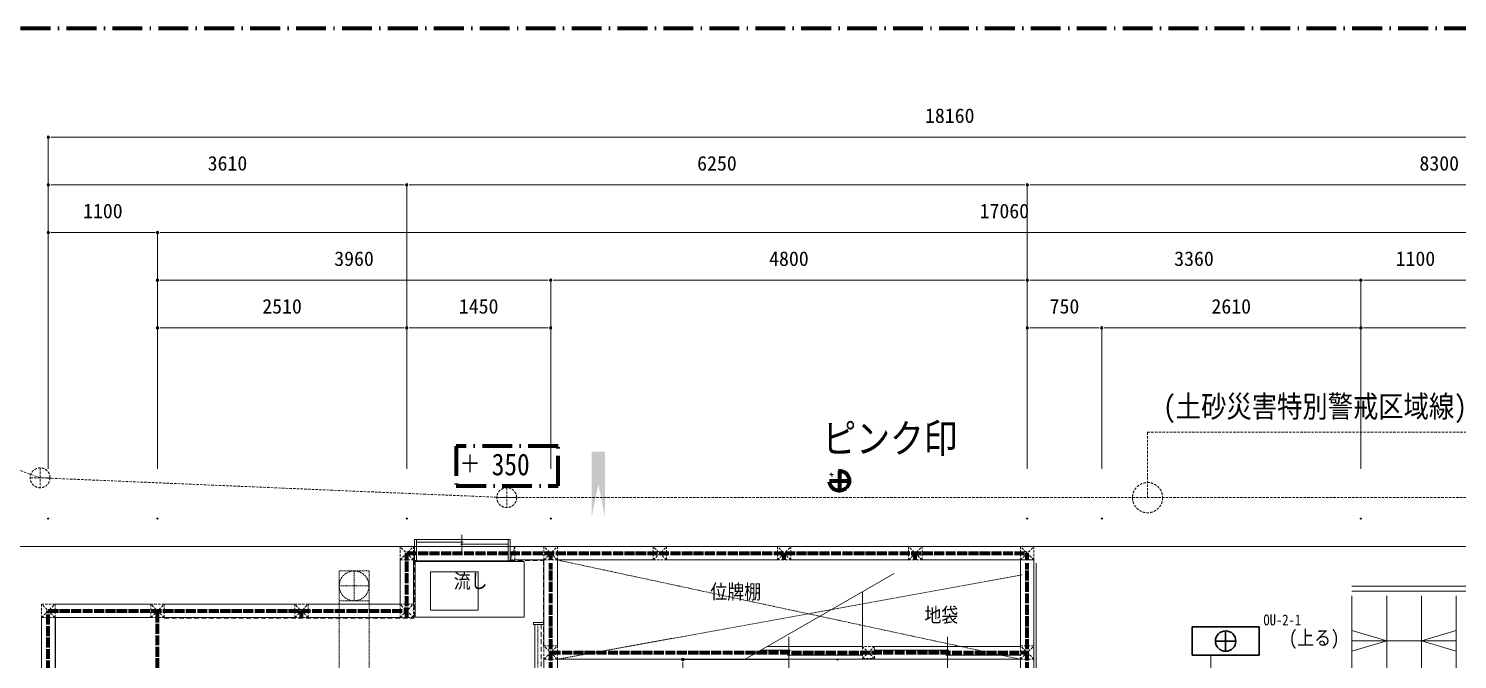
# Model space of a CAD drawing. Units: millimetres at full size. Extents: x -21029 to 20237, y -14043 to 14043.
# Drawn here: x -9157 to 5234, y 7690 to 14043 of the extents above; entities that cross this region are included whole.
import ezdxf
from ezdxf.enums import TextEntityAlignment as Align

# ---------------------------------------------------------------- set-up
doc = ezdxf.new("R2010")
doc.units = ezdxf.units.MM
doc.header["$LTSCALE"] = 50
doc.header["$PDMODE"] = 32
doc.header["$PDSIZE"] = 10
for name, pattern in [('DASHED_DOTTED', [9.25, 6, -1.5, 0.25, -1.5]), ('USER1', [2.31, 2, -0.15, 0.01, -0.15]), ('USER12', [0.75, 0.5, -0.25]), ('USER13', [0.375, 0.25, -0.125]), ('USER14', [1.5, 1, -0.5])]:
    doc.linetypes.add(name, pattern=pattern)
for name, color, linetype, lineweight in [('0-2_KIJUN', 1, 'USER1', 80), ('0-3_KABE', 7, 'Continuous', 18), ('0-9_HARI', 7, 'Continuous', 15), ('0-C_TATEGU', 100, 'Continuous', 18), ('0-D_ZATU', 132, 'Continuous', 18), ('0-E_MOJI', 7, 'Continuous', 15), ('0-F_SETUBI', 7, 'Continuous', 18), ('1-1_SUNPO', 7, 'Continuous', 15), ('1-6_WAKU', 1, 'DASHED_DOTTED', 80), ('1-7_画層2', 7, 'DASHED_DOTTED', 80), ('1-9_HASIRA', 7, 'USER12', 18), ('1-A_画層1', 7, 'USER12', 18), ('1-C_SIAGE', 7, 'USER14', 18), ('1-D_CONCRETE', 7, 'Continuous', 18), ('2-1_室外機', 6, 'Continuous', 30), ('2-2_冷媒配管', 3, 'Continuous', 20), ('2-4_記号・文字', 6, 'Continuous', 30)]:
    doc.layers.add(name, color=color, linetype=linetype, lineweight=lineweight)
doc.layers.add('1-2_DEFPOINTS', color=7, linetype='Continuous')
doc.styles.add('ＭＳ ゴシック', font='')
doc.styles.get('ＭＳ ゴシック').set_extended_font_data('MS Gothic')

# ---------------------------------------------------------------- blocks, each defined once
blk = doc.blocks.new('_Dot')
at = {"layer": '0-9_HARI'}
for p, q in [((-0.5, 0), (-1, 0)), ((0.25, 0), (-0.25, 0))]:
    blk.add_line(p, q, dxfattribs=at)
blk.add_circle((0, 0), 0.25, dxfattribs=at)
blk = doc.blocks.new('D18')
at = {"layer": '1-1_SUNPO'}
for p, q in [((18708.66, 22100), (17651.16, 22100)), ((17651.16, 21320), (17651.16, 22050)), ((18073.66, 21270), (17651.16, 21270))]:
    blk.add_line(p, q, dxfattribs=at)
at = {"layer": '1-2_DEFPOINTS'}
for p in [(17651.16, 22100), (19208.66, 22100), (18573.66, 21270)]:
    blk.add_point(p, dxfattribs=at)
at = {"layer": '1-1_SUNPO', "xscale": 50, "yscale": 50}
for p, rotation in [((17651.16, 22100), 90), ((17651.16, 21270), 270)]:
    blk.add_blockref('_Dot', p, dxfattribs=dict(at, rotation=rotation))
at = {"layer": '1-1_SUNPO', "style": 'ＭＳ ゴシック'}
blk.add_text('830', height=146.6, rotation=90, dxfattribs=at).set_placement((17551.16, 21535), align=Align.BOTTOM_LEFT)
blk = doc.blocks.new('D45')
at = {"layer": '1-1_SUNPO'}
for p, q in [((11260, 24020), (11260, 27360)), ((11310, 27360), (29370, 27360))]:
    blk.add_line(p, q, dxfattribs=at)
at = {"layer": '1-2_DEFPOINTS'}
blk.add_point((11260, 23520), dxfattribs=at)
at = {"layer": '1-1_SUNPO', "xscale": 50, "yscale": 50, "rotation": 180}
blk.add_blockref('_Dot', (11260, 27360), dxfattribs=at)
at = {"layer": '1-1_SUNPO', "style": 'ＭＳ ゴシック'}
blk.add_text('18160', height=146.6, dxfattribs=at).set_placement((20090, 27460), align=Align.BOTTOM_LEFT)
blk = doc.blocks.new('D46')
at = {"layer": '1-1_SUNPO'}
for p, q in [((11260, 24020), (11260, 26880)), ((11310, 26880), (14820, 26880)), ((14870, 24020), (14870, 26880))]:
    blk.add_line(p, q, dxfattribs=at)
at = {"layer": '1-2_DEFPOINTS'}
for p in [(14870, 26880), (11260, 23520), (14870, 23520)]:
    blk.add_point(p, dxfattribs=at)
at = {"layer": '1-1_SUNPO', "xscale": 50, "yscale": 50, "rotation": 180}
blk.add_blockref('_Dot', (11260, 26880), dxfattribs=at)
at = {"layer": '1-1_SUNPO', "xscale": 50, "yscale": 50}
blk.add_blockref('_Dot', (14870, 26880), dxfattribs=at)
at = {"layer": '1-1_SUNPO', "style": 'ＭＳ ゴシック'}
blk.add_text('3610', height=146.6, dxfattribs=at).set_placement((12865, 26980), align=Align.BOTTOM_LEFT)
blk = doc.blocks.new('D47')
at = {"layer": '1-1_SUNPO'}
for p, q in [((14870, 24020), (14870, 26880)), ((14920, 26880), (21070, 26880)), ((21120, 24020), (21120, 26880))]:
    blk.add_line(p, q, dxfattribs=at)
at = {"layer": '1-2_DEFPOINTS'}
for p in [(21120, 26880), (14870, 23520), (21120, 23520)]:
    blk.add_point(p, dxfattribs=at)
at = {"layer": '1-1_SUNPO', "xscale": 50, "yscale": 50, "rotation": 180}
blk.add_blockref('_Dot', (14870, 26880), dxfattribs=at)
at = {"layer": '1-1_SUNPO', "xscale": 50, "yscale": 50}
blk.add_blockref('_Dot', (21120, 26880), dxfattribs=at)
at = {"layer": '1-1_SUNPO', "style": 'ＭＳ ゴシック'}
blk.add_text('6250', height=146.6, dxfattribs=at).set_placement((17795, 26980), align=Align.BOTTOM_LEFT)
blk = doc.blocks.new('D48')
at = {"layer": '1-1_SUNPO'}
for p, q in [((21120, 24020), (21120, 26880)), ((21170, 26880), (29370, 26880)), ((29420, 24020), (29420, 26880))]:
    blk.add_line(p, q, dxfattribs=at)
at = {"layer": '1-2_DEFPOINTS'}
for p in [(29420, 26880), (21120, 23520), (29420, 23520)]:
    blk.add_point(p, dxfattribs=at)
at = {"layer": '1-1_SUNPO', "xscale": 50, "yscale": 50, "rotation": 180}
blk.add_blockref('_Dot', (21120, 26880), dxfattribs=at)
at = {"layer": '1-1_SUNPO', "xscale": 50, "yscale": 50}
blk.add_blockref('_Dot', (29420, 26880), dxfattribs=at)
at = {"layer": '1-1_SUNPO', "style": 'ＭＳ ゴシック'}
blk.add_text('8300', height=146.6, dxfattribs=at).set_placement((25070, 26980), align=Align.BOTTOM_LEFT)
blk = doc.blocks.new('D49')
at = {"layer": '1-1_SUNPO'}
for p, q in [((11260, 24020), (11260, 26400)), ((11310, 26400), (12310, 26400)), ((12360, 24020), (12360, 26400))]:
    blk.add_line(p, q, dxfattribs=at)
at = {"layer": '1-2_DEFPOINTS'}
for p in [(12360, 26400), (11260, 23520), (12360, 23520)]:
    blk.add_point(p, dxfattribs=at)
at = {"layer": '1-1_SUNPO', "xscale": 50, "yscale": 50, "rotation": 180}
blk.add_blockref('_Dot', (11260, 26400), dxfattribs=at)
at = {"layer": '1-1_SUNPO', "xscale": 50, "yscale": 50}
blk.add_blockref('_Dot', (12360, 26400), dxfattribs=at)
at = {"layer": '1-1_SUNPO', "style": 'ＭＳ ゴシック'}
blk.add_text('1100', height=146.6, dxfattribs=at).set_placement((11610, 26500), align=Align.BOTTOM_LEFT)
blk = doc.blocks.new('D50')
at = {"layer": '1-1_SUNPO'}
for p, q in [((12360, 24020), (12360, 26400)), ((12410, 26400), (29370, 26400))]:
    blk.add_line(p, q, dxfattribs=at)
at = {"layer": '1-2_DEFPOINTS'}
blk.add_point((12360, 23520), dxfattribs=at)
at = {"layer": '1-1_SUNPO', "xscale": 50, "yscale": 50, "rotation": 180}
blk.add_blockref('_Dot', (12360, 26400), dxfattribs=at)
at = {"layer": '1-1_SUNPO', "style": 'ＭＳ ゴシック'}
blk.add_text('17060', height=146.6, dxfattribs=at).set_placement((20640, 26500), align=Align.BOTTOM_LEFT)
blk = doc.blocks.new('D51')
at = {"layer": '1-1_SUNPO'}
for p, q in [((12360, 24020), (12360, 25920)), ((12410, 25920), (16270, 25920)), ((16320, 24020), (16320, 25920))]:
    blk.add_line(p, q, dxfattribs=at)
at = {"layer": '1-2_DEFPOINTS'}
for p in [(16320, 25920), (12360, 23520), (16320, 23520)]:
    blk.add_point(p, dxfattribs=at)
at = {"layer": '1-1_SUNPO', "xscale": 50, "yscale": 50, "rotation": 180}
blk.add_blockref('_Dot', (12360, 25920), dxfattribs=at)
at = {"layer": '1-1_SUNPO', "xscale": 50, "yscale": 50}
blk.add_blockref('_Dot', (16320, 25920), dxfattribs=at)
at = {"layer": '1-1_SUNPO', "style": 'ＭＳ ゴシック'}
blk.add_text('3960', height=146.6, dxfattribs=at).set_placement((14140, 26020), align=Align.BOTTOM_LEFT)
blk = doc.blocks.new('D52')
at = {"layer": '1-1_SUNPO'}
for p, q in [((16320, 24020), (16320, 25920)), ((16370, 25920), (21070, 25920)), ((21120, 24020), (21120, 25920))]:
    blk.add_line(p, q, dxfattribs=at)
at = {"layer": '1-2_DEFPOINTS'}
for p in [(21120, 25920), (16320, 23520), (21120, 23520)]:
    blk.add_point(p, dxfattribs=at)
at = {"layer": '1-1_SUNPO', "xscale": 50, "yscale": 50, "rotation": 180}
blk.add_blockref('_Dot', (16320, 25920), dxfattribs=at)
at = {"layer": '1-1_SUNPO', "xscale": 50, "yscale": 50}
blk.add_blockref('_Dot', (21120, 25920), dxfattribs=at)
at = {"layer": '1-1_SUNPO', "style": 'ＭＳ ゴシック'}
blk.add_text('4800', height=146.6, dxfattribs=at).set_placement((18520, 26020), align=Align.BOTTOM_LEFT)
blk = doc.blocks.new('D53')
at = {"layer": '1-1_SUNPO'}
for p, q in [((21120, 24020), (21120, 25920)), ((21170, 25920), (24430, 25920)), ((24480, 24020), (24480, 25920))]:
    blk.add_line(p, q, dxfattribs=at)
at = {"layer": '1-2_DEFPOINTS'}
for p in [(24480, 25920), (21120, 23520), (24480, 23520)]:
    blk.add_point(p, dxfattribs=at)
at = {"layer": '1-1_SUNPO', "xscale": 50, "yscale": 50, "rotation": 180}
blk.add_blockref('_Dot', (21120, 25920), dxfattribs=at)
at = {"layer": '1-1_SUNPO', "xscale": 50, "yscale": 50}
blk.add_blockref('_Dot', (24480, 25920), dxfattribs=at)
at = {"layer": '1-1_SUNPO', "style": 'ＭＳ ゴシック'}
blk.add_text('3360', height=146.6, dxfattribs=at).set_placement((22600, 26020), align=Align.BOTTOM_LEFT)
blk = doc.blocks.new('D54')
at = {"layer": '1-1_SUNPO'}
for p, q in [((24480, 24020), (24480, 25920)), ((24530, 25920), (25530, 25920)), ((25580, 24020), (25580, 25920))]:
    blk.add_line(p, q, dxfattribs=at)
at = {"layer": '1-2_DEFPOINTS'}
for p in [(25580, 25920), (24480, 23520), (25580, 23520)]:
    blk.add_point(p, dxfattribs=at)
at = {"layer": '1-1_SUNPO', "xscale": 50, "yscale": 50, "rotation": 180}
blk.add_blockref('_Dot', (24480, 25920), dxfattribs=at)
at = {"layer": '1-1_SUNPO', "xscale": 50, "yscale": 50}
blk.add_blockref('_Dot', (25580, 25920), dxfattribs=at)
at = {"layer": '1-1_SUNPO', "style": 'ＭＳ ゴシック'}
blk.add_text('1100', height=146.6, dxfattribs=at).set_placement((24830, 26020), align=Align.BOTTOM_LEFT)
blk = doc.blocks.new('D56')
at = {"layer": '1-1_SUNPO'}
for p, q in [((12360, 24020), (12360, 25440)), ((12410, 25440), (14820, 25440)), ((14870, 24020), (14870, 25440))]:
    blk.add_line(p, q, dxfattribs=at)
at = {"layer": '1-2_DEFPOINTS'}
for p in [(14870, 25440), (12360, 23520), (14870, 23520)]:
    blk.add_point(p, dxfattribs=at)
at = {"layer": '1-1_SUNPO', "xscale": 50, "yscale": 50, "rotation": 180}
blk.add_blockref('_Dot', (12360, 25440), dxfattribs=at)
at = {"layer": '1-1_SUNPO', "xscale": 50, "yscale": 50}
blk.add_blockref('_Dot', (14870, 25440), dxfattribs=at)
at = {"layer": '1-1_SUNPO', "style": 'ＭＳ ゴシック'}
blk.add_text('2510', height=146.6, dxfattribs=at).set_placement((13415, 25540), align=Align.BOTTOM_LEFT)
blk = doc.blocks.new('D57')
at = {"layer": '1-1_SUNPO'}
for p, q in [((14870, 24020), (14870, 25440)), ((14920, 25440), (16270, 25440)), ((16320, 24020), (16320, 25440))]:
    blk.add_line(p, q, dxfattribs=at)
at = {"layer": '1-2_DEFPOINTS'}
for p in [(16320, 25440), (14870, 23520), (16320, 23520)]:
    blk.add_point(p, dxfattribs=at)
at = {"layer": '1-1_SUNPO', "xscale": 50, "yscale": 50, "rotation": 180}
blk.add_blockref('_Dot', (14870, 25440), dxfattribs=at)
at = {"layer": '1-1_SUNPO', "xscale": 50, "yscale": 50}
blk.add_blockref('_Dot', (16320, 25440), dxfattribs=at)
at = {"layer": '1-1_SUNPO', "style": 'ＭＳ ゴシック'}
blk.add_text('1450', height=146.6, dxfattribs=at).set_placement((15395, 25540), align=Align.BOTTOM_LEFT)
blk = doc.blocks.new('D58')
at = {"layer": '1-1_SUNPO'}
for p, q in [((21120, 24020), (21120, 25440)), ((21170, 25440), (21820, 25440)), ((21870, 24020), (21870, 25440))]:
    blk.add_line(p, q, dxfattribs=at)
at = {"layer": '1-2_DEFPOINTS'}
for p in [(21870, 25440), (21120, 23520), (21870, 23520)]:
    blk.add_point(p, dxfattribs=at)
at = {"layer": '1-1_SUNPO', "xscale": 50, "yscale": 50, "rotation": 180}
blk.add_blockref('_Dot', (21120, 25440), dxfattribs=at)
at = {"layer": '1-1_SUNPO', "xscale": 50, "yscale": 50}
blk.add_blockref('_Dot', (21870, 25440), dxfattribs=at)
at = {"layer": '1-1_SUNPO', "style": 'ＭＳ ゴシック'}
blk.add_text('750', height=146.6, dxfattribs=at).set_placement((21345, 25540), align=Align.BOTTOM_LEFT)
blk = doc.blocks.new('D59')
at = {"layer": '1-1_SUNPO'}
for p, q in [((21870, 24020), (21870, 25440)), ((21920, 25440), (24430, 25440)), ((24480, 24020), (24480, 25440))]:
    blk.add_line(p, q, dxfattribs=at)
at = {"layer": '1-2_DEFPOINTS'}
for p in [(24480, 25440), (21870, 23520), (24480, 23520)]:
    blk.add_point(p, dxfattribs=at)
at = {"layer": '1-1_SUNPO', "xscale": 50, "yscale": 50, "rotation": 180}
blk.add_blockref('_Dot', (21870, 25440), dxfattribs=at)
at = {"layer": '1-1_SUNPO', "xscale": 50, "yscale": 50}
blk.add_blockref('_Dot', (24480, 25440), dxfattribs=at)
at = {"layer": '1-1_SUNPO', "style": 'ＭＳ ゴシック'}
blk.add_text('2610', height=146.6, dxfattribs=at).set_placement((22975, 25540), align=Align.BOTTOM_LEFT)
blk = doc.blocks.new('D60')
at = {"layer": '1-1_SUNPO'}
for p, q in [((24480, 24020), (24480, 25440)), ((24530, 25440), (29370, 25440)), ((29420, 24020), (29420, 25440))]:
    blk.add_line(p, q, dxfattribs=at)
at = {"layer": '1-2_DEFPOINTS'}
for p in [(29420, 25440), (24480, 23520), (29420, 23520)]:
    blk.add_point(p, dxfattribs=at)
at = {"layer": '1-1_SUNPO', "xscale": 50, "yscale": 50, "rotation": 180}
blk.add_blockref('_Dot', (24480, 25440), dxfattribs=at)
at = {"layer": '1-1_SUNPO', "xscale": 50, "yscale": 50}
blk.add_blockref('_Dot', (29420, 25440), dxfattribs=at)
at = {"layer": '1-1_SUNPO', "style": 'ＭＳ ゴシック'}
blk.add_text('4940', height=146.6, dxfattribs=at).set_placement((26750, 25540), align=Align.BOTTOM_LEFT)

msp = doc.modelspace()

# ---------------------------------------------------------------- linework, layer by layer
at = {"layer": '0-2_KIJUN'}
for p, q in [((-5348.02, 8758.85), (901.98, 8758.85)), ((-5348.02, 8691.35), (-5348.02, 8758.85)), ((-5348.02, 8111.35), (-5348.02, 8758.85)), ((-3898.02, 8691.35), (-3898.02, 8758.85)), ((-3898.02, -2486.15), (-3898.02, 8658.85)), ((-1545.52, 8691.35), (-1545.52, 8758.85)), ((-225.52, 8691.35), (-225.52, 8758.85)), ((901.98, 8691.35), (901.98, 8758.85)), ((901.98, -2486.15), (901.98, 8658.85)), ((-8958.02, 5268.85), (-8958.02, 8178.85)), ((-8958.02, 8178.85), (-5348.02, 8178.85)), ((-7858.02, -3371.15), (-7858.02, 8178.85)), ((-6408.02, 8111.35), (-6408.02, 8178.85)), ((-6408.02, 8111.35), (-6408.02, 8178.85)), ((-5348.02, 8111.35), (-5348.02, 8178.85)), ((-3898.02, 7758.85), (901.98, 7758.85))]:
    msp.add_line(p, q, dxfattribs=at)
at = {"layer": '0-3_KABE'}
for p, q in [((-4260.52, 8826.35), (-3965.52, 8826.35)), ((-3830.52, 8826.35), (-2828.02, 8826.35)), ((-2828.02, 8826.35), (-1613.02, 8826.35)), ((-1508.02, 8826.35), (-293.02, 8826.35)), ((-158.02, 8826.35), (969.48, 8826.35)), ((-5415.52, 8691.35), (-5415.52, 8246.35)), ((-5280.52, 8691.35), (-5280.52, 8246.35)), ((-4260.52, 8691.35), (-3965.52, 8691.35)), ((-3965.52, 8691.35), (-3965.52, 7826.35)), ((-3830.52, 8691.35), (-3830.52, 7826.35)), ((-3830.52, 8691.35), (-2865.52, 8691.35)), ((-2730.52, 8691.35), (-1613.02, 8691.35)), ((-1478.02, 8691.35), (-293.02, 8691.35)), ((-158.02, 8691.35), (969.48, 8691.35)), ((834.48, 8691.35), (834.48, 7826.35)), ((969.48, 8691.35), (969.48, 7826.35)), ((-758.02, 7818.85), (-758.02, 8372.45)), ((-8890.52, 8246.35), (-7925.52, 8246.35)), ((-7790.52, 8246.35), (-6475.52, 8246.35)), ((-6340.52, 8246.35), (-5415.52, 8246.35)), ((-9025.52, 8111.35), (-9025.52, 7396.35)), ((-8890.52, 8111.35), (-7925.52, 8111.35)), ((-8890.52, 8111.35), (-8890.52, 7396.35)), ((-8884.52, 8111.35), (-8884.52, 7396.35)), ((-7790.52, 8111.35), (-6475.52, 8111.35)), ((-6340.52, 8111.35), (-5415.52, 8111.35)), ((969.48, 7831.35), (969.48, 6443.85)), ((-3965.52, 7691.35), (-3965.52, 7396.35)), ((-3830.52, 7691.35), (-3830.52, 7396.35)), ((834.48, 7691.35), (834.48, 6303.85))]:
    msp.add_line(p, q, dxfattribs=at)
for points in [[(-3485.51, 9123.85), (-3350.51, 9123.85), (-3485.51, 9781.35), (-3350.51, 9781.36)], [(-3485.51, 9123.85), (-3350.51, 9123.85), (-3350.51, 9781.36), (-3485.51, 9781.35)]]:
    msp.add_solid(points, dxfattribs=at)
at = {"layer": '0-C_TATEGU'}
for p, q in [((-4793.02, 8776.35), (-4793.02, 8946.35)), ((-4305.52, 8896.35), (-5270.52, 8896.35)), ((-5250.52, 8826.35), (-5250.52, 8896.35)), ((-4778.02, 8871.35), (-5250.52, 8871.35)), ((-4325.52, 8851.35), (-4808.02, 8851.35)), ((-4325.52, 8826.35), (-4325.52, 8896.35)), ((-4305.52, 8826.35), (-4305.52, 8896.35)), ((-1498.02, 7918.85), (-1498.02, 7591.35)), ((98.23, 7918.85), (98.23, 7591.35)), ((-1777.5, 7783.85), (-1483.02, 7783.85)), ((-638.02, 7783.85), (113.23, 7783.85)), ((-1513.02, 7733.85), (-761.77, 7733.85)), ((83.23, 7733.85), (834.48, 7733.85))]:
    msp.add_line(p, q, dxfattribs=at)
at = {"layer": '0-C_TATEGU', "linetype": 'USER13'}
msp.add_line((-4027.87, 7251.35), (-4026.69, 8043.35), dxfattribs=at)
at = {"layer": '0-C_TATEGU'}
msp.add_lwpolyline([(-4305.52, 8826.35), (-5270.52, 8826.35), (-5270.52, 8896.35)], dxfattribs=at)
at = {"layer": '0-D_ZATU', "linetype": 'USER13'}
for p, q in [((834.48, 7691.35), (-3830.52, 8691.35)), ((-3830.52, 7691.35), (849.48, 8541.35))]:
    msp.add_line(p, q, dxfattribs=at)
at = {"layer": '0-D_ZATU'}
for p, q in [((991.98, 1338.85), (991.98, 8658.85)), ((-1937.72, 7691.35), (-439.49, 8556.35)), ((-4056.69, 8043.35), (-4058.02, 6439.35)), ((-758.02, 7818.85), (-1716.88, 7818.85)), ((-638.02, 7818.85), (834.48, 7818.85)), ((-3830.52, 7691.35), (834.48, 7691.35))]:
    msp.add_line(p, q, dxfattribs=at)
for points in [[(-5270.52, 8826.35), (-5250.52, 8826.35), (-5250.52, 8686.35), (-5270.52, 8686.35)], [(-4325.52, 8826.35), (-4305.52, 8826.35), (-4305.52, 8684.35), (-4325.52, 8684.35)], [(-4071.69, 8043.35), (-3965.52, 8043.35), (-3965.52, 8063.35), (-4071.69, 8063.35)]]:
    msp.add_lwpolyline(points, close=True, dxfattribs=at)
at = {"layer": '0-F_SETUBI'}
msp.add_line((-5250.52, 8686.35), (-4325.52, 8684.35), dxfattribs=at)
at = {"layer": '0-F_SETUBI', "linetype": 'USER13'}
for p, q in [((-5878.02, 8580.66), (-5878.02, 8280.66)), ((-6028.02, 8430.66), (-5728.02, 8430.66)), ((-6028.02, 3753.85), (-6028.02, 8280.66)), ((-5728.02, 3753.85), (-5728.02, 8280.66))]:
    msp.add_line(p, q, dxfattribs=at)
at = {"layer": '0-F_SETUBI'}
for points in [[(-5264.21, 8115.21), (-4164.21, 8115.21), (-4164.21, 8675.21), (-5264.21, 8675.21)], [(-5109.3, 8187.03), (-4627.96, 8187.03), (-4627.96, 8573.79), (-5109.3, 8573.79)]]:
    msp.add_lwpolyline(points, close=True, dxfattribs=at)
at = {"layer": '0-F_SETUBI', "linetype": 'USER13'}
msp.add_lwpolyline([(-6028.02, 8280.66), (-5728.02, 8280.66), (-5728.02, 8580.66), (-6028.02, 8580.66)], close=True, dxfattribs=at)
msp.add_circle((-5878.02, 8430.66), 150, dxfattribs=at)
at = {"layer": '1-6_WAKU'}
msp.add_line((20200.84, 14042.93), (-20200.84, 14042.93), dxfattribs=at)
at = {"layer": '1-7_画層2', "color": 1}
for p, q in [((-990.45, 9589.15), (-990.45, 9389.15)), ((-1090.45, 9489.15), (-890.45, 9489.15))]:
    msp.add_line(p, q, dxfattribs=at)
msp.add_lwpolyline([(-4848.92, 9439.83), (-3824.03, 9439.83), (-3824.03, 9838.25), (-4848.92, 9838.25)], close=True, dxfattribs=at)
msp.add_circle((-990.45, 9489.15), 100, dxfattribs=at)
at = {"layer": '1-9_HASIRA'}
for p, q in [((-5280.52, 8691.35), (-5415.52, 8826.35)), ((-5415.52, 8691.35), (-5280.52, 8826.35)), ((-4305.52, 8691.35), (-4260.52, 8826.35)), ((-3830.52, 8691.35), (-3965.52, 8826.35)), ((-3965.52, 8691.35), (-3830.52, 8826.35)), ((-2730.52, 8691.35), (-2865.52, 8826.35)), ((-2865.52, 8691.35), (-2730.52, 8826.35)), ((-1478.02, 8691.35), (-1613.02, 8826.35)), ((-1613.02, 8691.35), (-1478.02, 8826.35)), ((-293.02, 8691.35), (-158.02, 8826.35)), ((-158.02, 8691.35), (-293.02, 8826.35)), ((969.48, 8691.35), (834.48, 8826.35)), ((834.48, 8691.35), (969.48, 8826.35)), ((-8890.52, 8111.35), (-9025.52, 8246.35)), ((-9025.52, 8111.35), (-8890.52, 8246.35)), ((-7925.52, 8111.35), (-7790.52, 8246.35)), ((-7790.52, 8111.35), (-7925.52, 8246.35)), ((-6475.52, 8111.35), (-6340.52, 8246.35)), ((-6340.52, 8111.35), (-6475.52, 8246.35)), ((-5415.52, 8111.35), (-5280.52, 8246.35)), ((-5280.52, 8111.35), (-5415.52, 8246.35)), ((-3830.52, 7691.35), (-3965.52, 7826.35)), ((-3965.52, 7691.35), (-3830.52, 7826.35)), ((-758.02, 7698.85), (-638.02, 7818.85)), ((-638.02, 7698.85), (-758.02, 7818.85)), ((834.48, 7691.35), (969.48, 7826.35)), ((969.48, 7691.35), (834.48, 7826.35))]:
    msp.add_line(p, q, dxfattribs=at)
for points in [[(-5415.52, 8691.35), (-5280.52, 8691.35), (-5280.52, 8826.35), (-5415.52, 8826.35)], [(-4305.52, 8691.35), (-4260.52, 8691.35), (-4260.52, 8826.35), (-4305.52, 8826.35)], [(-3965.52, 8691.35), (-3830.52, 8691.35), (-3830.52, 8826.35), (-3965.52, 8826.35)], [(-2865.52, 8691.35), (-2730.52, 8691.35), (-2730.52, 8826.35), (-2865.52, 8826.35)], [(-1613.02, 8691.35), (-1478.02, 8691.35), (-1478.02, 8826.35), (-1613.02, 8826.35)], [(-293.02, 8691.35), (-158.02, 8691.35), (-158.02, 8826.35), (-293.02, 8826.35)], [(834.48, 8691.35), (969.48, 8691.35), (969.48, 8826.35), (834.48, 8826.35)], [(-9025.52, 8111.35), (-8890.52, 8111.35), (-8890.52, 8246.35), (-9025.52, 8246.35)], [(-7925.52, 8111.35), (-7790.52, 8111.35), (-7790.52, 8246.35), (-7925.52, 8246.35)], [(-6475.52, 8111.35), (-6340.52, 8111.35), (-6340.52, 8246.35), (-6475.52, 8246.35)], [(-5415.52, 8111.35), (-5280.52, 8111.35), (-5280.52, 8246.35), (-5415.52, 8246.35)], [(-3965.52, 7691.35), (-3830.52, 7691.35), (-3830.52, 7826.35), (-3965.52, 7826.35)], [(-758.02, 7698.85), (-638.02, 7698.85), (-638.02, 7818.85), (-758.02, 7818.85)], [(834.48, 7691.35), (969.48, 7691.35), (969.48, 7826.35), (834.48, 7826.35)]]:
    msp.add_lwpolyline(points, close=True, dxfattribs=at)
at = {"layer": '1-A_画層1'}
for p, q in [((-11390.45, 10369.15), (-9040.45, 9519.15)), ((2113.61, 9977.5), (2113.61, 9319.15)), ((2113.61, 9977.5), (6898.08, 9977.5)), ((-9140.45, 9519.15), (-8940.45, 9519.15)), ((-9040.45, 9619.15), (-9040.45, 9419.15)), ((-9040.45, 9519.15), (-4340.45, 9319.15)), ((-4340.45, 9419.15), (-4340.45, 9219.15)), ((-4440.45, 9319.15), (-4240.45, 9319.15)), ((-4340.45, 9319.15), (6759.55, 9319.15))]:
    msp.add_line(p, q, dxfattribs=at)
for centre, radius in [((-9040.45, 9519.15), 100), ((-4340.45, 9319.15), 100), ((2113.61, 9319.15), 152.06)]:
    msp.add_circle(centre, radius, dxfattribs=at)
at = {"layer": '1-C_SIAGE'}
for p, q in [((-5274.52, 8691.35), (-5274.52, 8105.35)), ((-4305.52, 8685.35), (-3965.52, 8685.35)), ((-3971.52, 8691.35), (-3971.52, 7826.35)), ((-7790.52, 8105.35), (-5274.52, 8105.35)), ((-3994.19, 8043.35), (-3995.49, 7241.35))]:
    msp.add_line(p, q, dxfattribs=at)
at = {"layer": '1-D_CONCRETE'}
for p, q in [((9951.98, 8826.35), (-9708.02, 8826.35)), ((4171.98, 8428.85), (8271.98, 8428.85)), ((4171.98, 8378.85), (8271.98, 8378.85)), ((4171.98, 7423.85), (4171.98, 8328.85)), ((4521.98, 7423.85), (4521.98, 8328.85)), ((4871.98, 7423.85), (4871.98, 8328.85)), ((5221.98, 7423.85), (5221.98, 8328.85)), ((4521.98, 7876.35), (4171.98, 7981.17)), ((4871.98, 7876.35), (5221.98, 7981.17)), ((4171.98, 7876.35), (5221.98, 7876.35)), ((4521.98, 7876.35), (4171.98, 7771.53)), ((4871.98, 7876.35), (5221.98, 7771.53))]:
    msp.add_line(p, q, dxfattribs=at)
at = {"layer": '2-1_室外機'}
for p, q in [((2900, 7772.4), (2900, 7977.6)), ((2797.4, 7875), (3002.6, 7875))]:
    msp.add_line(p, q, dxfattribs=at)
msp.add_lwpolyline([(2562.5, 7732.5), (3237.5, 7732.5), (3237.5, 8017.5), (2562.5, 8017.5)], close=True, dxfattribs=at)
msp.add_circle((2900, 7875), 102.6, dxfattribs=at)
at = {"layer": '2-2_冷媒配管'}
msp.add_line((2750, 7250), (2750, 7730), dxfattribs=at)

# ---------------------------------------------------------------- block references
at = {"layer": '1-1_SUNPO'}
for name in ['D45', 'D46', 'D47', 'D48', 'D49', 'D50', 'D51', 'D52', 'D53', 'D54', 'D56', 'D57', 'D58', 'D59', 'D60', 'D18']:
    msp.add_blockref(name, (-20218.02, -14411.15), dxfattribs=at)

# ---------------------------------------------------------------- texts
at = {"layer": '0-E_MOJI', "style": 'ＭＳ ゴシック', "width": 0.85}
for s, p in [('流し', (-4874.24, 8362.3)), ('位牌棚', (-2288.94, 8254.87)), ('地袋', (-133.25, 8020.94)), ('(上る)', (3536.91, 7790.74))]:
    msp.add_text(s, height=146.6, dxfattribs=at).set_placement(p, align=Align.BOTTOM_LEFT)
at = {"layer": '1-7_画層2', "style": 'ＭＳ ゴシック', "width": 0.85}
for s, height, p in [('ピンク印', 293.3, (-1160.27, 9681.53)), ('＋', 183.3, (-4817.97, 9517.24)), ('350', 219.9, (-4491.59, 9477.66))]:
    msp.add_text(s, height=height, dxfattribs=at).set_placement(p, align=Align.BOTTOM_LEFT)
at = {"layer": '1-A_画層1', "style": 'ＭＳ ゴシック', "width": 0.85}
msp.add_text('(土砂災害特別警戒区域線)', height=219.9, dxfattribs=at).set_placement((2270.84, 10061.62), align=Align.BOTTOM_LEFT)
at = {"layer": '2-4_記号・文字', "style": 'ＭＳ ゴシック', "width": 0.85}
msp.add_text('OU-2-1', height=109.6, dxfattribs=at).set_placement((3280, 8000), align=Align.BOTTOM_LEFT)

doc.saveas('drawing.dxf')
